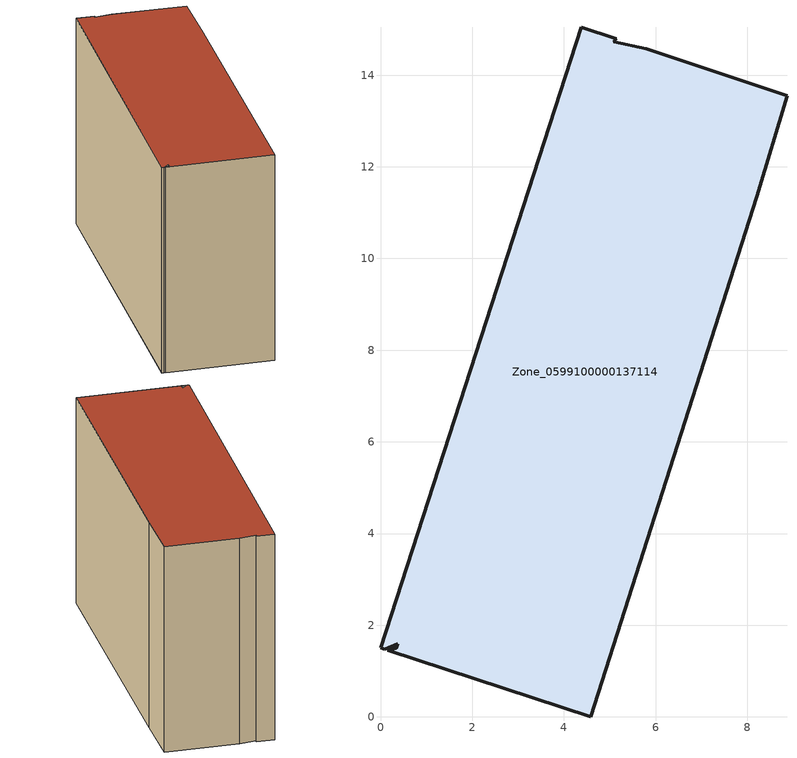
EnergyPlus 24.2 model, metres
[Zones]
Zone_0599100000137114
 floor ground (C_G): 5.09,14.72 5.8,14.57 8.87,13.55 8.2,11.34 4.58,0 0.16,1.45 0.34,1.49 0.38,1.6 0.09,1.48 0,1.51 4.38,15.05 5.14,14.79 z0
 wall outside (C_F): 5.14,14.79 4.38,15.05 0,1.51 0.09,1.48 0.38,1.6 0.34,1.49 0.16,1.45 4.58,0 8.2,11.34 8.87,13.55 5.8,14.57 5.09,14.72 5.14,14.79 z0:9.52
 roof outside (C_R): 5.8,14.57 5.09,14.72 5.14,14.79 4.38,15.05 0,1.51 0.09,1.48 0.38,1.6 0.34,1.49 0.16,1.45 4.58,0 8.2,11.34 8.87,13.55 z9.52
[BUILDING]
Pand.0599100000137114: North Axis=0; Terrain=City; Loads Convergence Tolerance Value=0.04; Temperature Convergence Tolerance Value=0.4; Solar Distribution=FullExterior; Maximum Number of Warmup Days=25; Minimum Number of Warmup Days=1
[Site:Location]
Rotterdam.The.Hague.AP_ZH_NLD Design_Conditions: Latitude=51.96; Longitude=4.45; Time Zone=1; Elevation=-4.5
[SITE:GROUNDTEMPERATURE:BUILDINGSURFACE]
18, 18, 18, 18, 18, 18, 18, 18, 18, 18, 18, 18
[MATERIAL] Thermal Absorptance=0.9; Solar Absorptance=0.7; Visible Absorptance=0.7
Name | Roughness | Thickness | Conductivity | Density | Specific Heat
G.TI.1946 | MediumSmooth | 0.15 | 1 | 540 | 1210
F.TI.1946 | Rough | 0.3 | 0.857143 | 1920 | 840
R.TI.1946 | MediumRough | 0.2 | 0.1 | 1500 | 1000
[CONSTRUCTION]
C_G: G.TI.1946
C_F: F.TI.1946
C_R: R.TI.1946
[ZONE]
Zone_0599100000137114: Type=1; Multiplier=1; Ceiling Height=Autocalculate; Volume=Autocalculate; Floor Area=autocalculate; Part of Total Floor Area=Yes
[ZONEINFILTRATION:DESIGNFLOWRATE]
Infil_Zone_0599100000137114: Zone or ZoneList or Space or SpaceList=Zone_0599100000137114; Schedule=AlwaysOn; Design Flow Rate Calculation Method=Flow/Area; Flow Rate per Floor Area=0.003; Constant Term Coefficient=1; Temperature Term Coefficient=0; Velocity Term Coefficient=0; Velocity Squared Term Coefficient=0
[HVACTEMPLATE:ZONE:IDEALLOADSAIRSYSTEM]
Zone_0599100000137114: Maximum Heating Supply Air Temperature=50; Minimum Cooling Supply Air Temperature=13; Maximum Heating Supply Air Humidity Ratio=0.0156; Minimum Cooling Supply Air Humidity Ratio=0.0077; Heating Limit=NoLimit; Cooling Limit=NoLimit; Dehumidification Control Type=ConstantSensibleHeatRatio; Cooling Sensible Heat Ratio=0.7; Dehumidification Setpoint=60; Humidification Control Type=None; Humidification Setpoint=30; Outdoor Air Method=None; Outdoor Air Flow Rate per Person=0.00944; Outdoor Air Flow Rate per Zone Floor Area=0; Outdoor Air Flow Rate per Zone=0; Demand Controlled Ventilation Type=None; Outdoor Air Economizer Type=NoEconomizer; Heat Recovery Type=None; Sensible Heat Recovery Effectiveness=0.7; Latent Heat Recovery Effectiveness=0.65
[ZONECONTROL:THERMOSTAT]
ThermostatControl_Zone_0599100000137114: Zone or ZoneList=Zone_0599100000137114; Control Type Schedule=DualSetpointControlType; Control 1=Thermostat_Zone_0599100000137114; Temperature Difference Between Cutout And Setpoint=0
[THERMOSTATSETPOINT:DUALSETPOINT]
Thermostat_Zone_0599100000137114: Heating Setpoint Temperature Schedule=HeatingSetpoint_Zone_0599100000137114; Cooling Setpoint Temperature Schedule=CoolingSetpoint_Zone_0599100000137114
[SCHEDULE:COMPACT]
HeatingSetpoint_Zone_0599100000137114: Through: 12/31, For: AllDays, Until: 24:00, 21
CoolingSetpoint_Zone_0599100000137114: Through: 12/31, For: AllDays, Until: 24:00, 24
DualSetpointControlType: Through: 12/31, For: AllDays, Until: 24:00, 4
AlwaysOn: Through: 12/31, For: AllDays, Until: 24:00, 1
